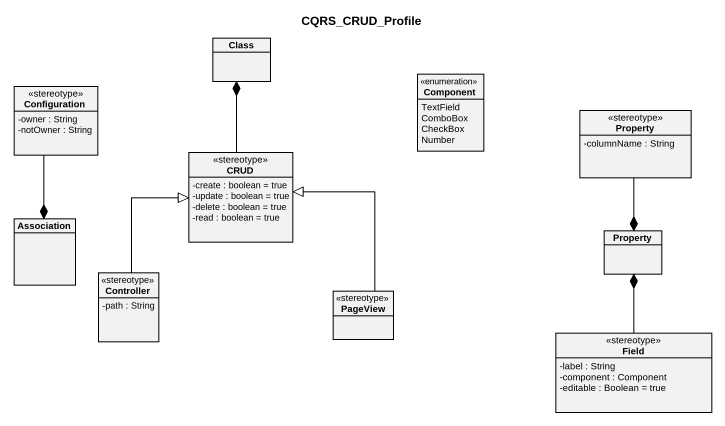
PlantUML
@startuml
title CQRS_CRUD_Profile
hide circle
hide empty members
skinparam classAttributeIconSize 0
class "Class" as Class_
class Configuration <<stereotype>> {
  -owner : String
  -notOwner : String
}
enum "Component" as Component_ {
  TextField
  ComboBox
  CheckBox
  Number
}
class Property <<stereotype>> {
  -columnName : String
}
class CRUD <<stereotype>> {
  -create : boolean = true
  -update : boolean = true
  -delete : boolean = true
  -read : boolean = true
}
class Association
class "Property" as Property_2
class Controller <<stereotype>> {
  -path : String
}
class PageView <<stereotype>>
class Field <<stereotype>> {
  -label : String
  -component : Component
  -editable : Boolean = true
}
Configuration --* Association
Property --* Property_2
CRUD -up-* Class_
Controller -up-|> CRUD
PageView -up-|> CRUD
Field -up-* Property_2
@enduml
